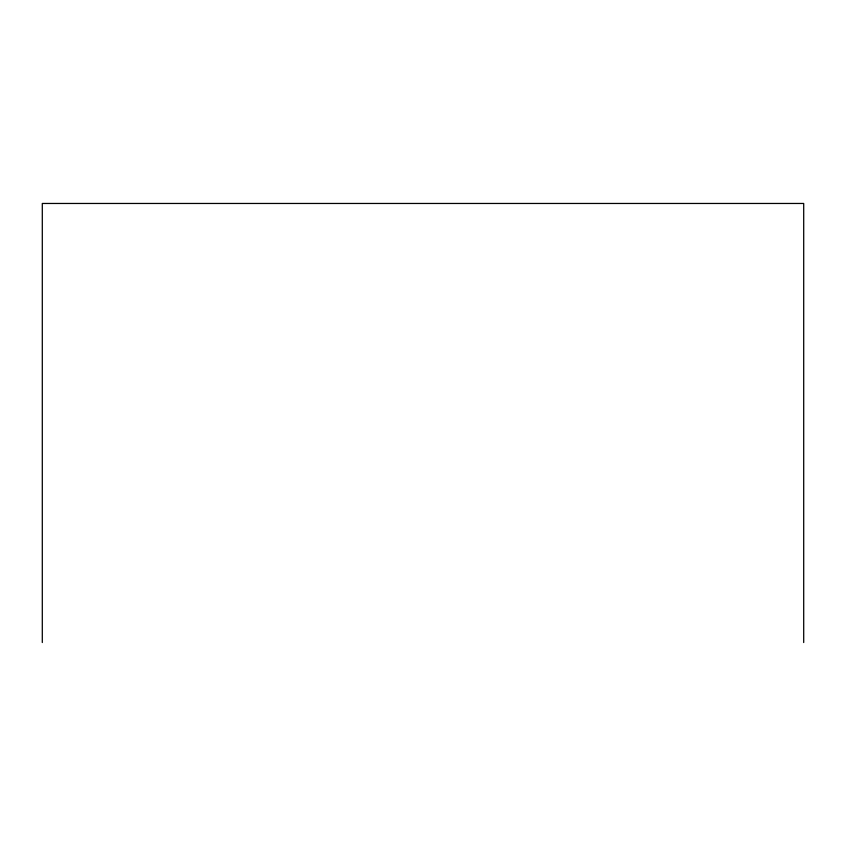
<?xml version="1.0" encoding="UTF-8"?>
<svg xmlns="http://www.w3.org/2000/svg" width="846" height="846" viewBox="0 0 846 846"><rect width="100%" height="100%" fill="white"/><g stroke="black" fill="none" stroke-linecap="round" stroke-linejoin="round"><path stroke-width="1.27" d="M803.7 642.537L803.7 203.463L42.3 203.463L42.3 642.537"/></g></svg>
